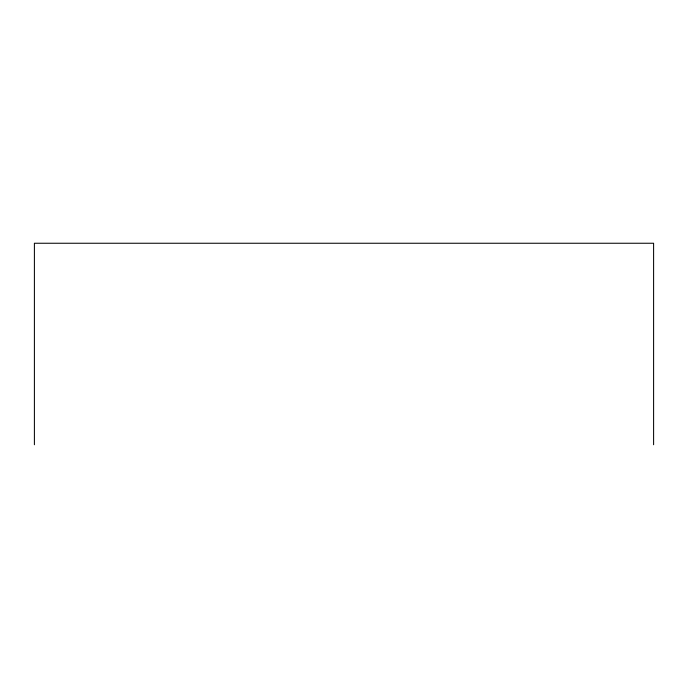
<?xml version="1.0" encoding="UTF-8"?>
<svg xmlns="http://www.w3.org/2000/svg" width="688" height="688" viewBox="0 0 688 688"><rect width="100%" height="100%" fill="white"/><g stroke="black" fill="none" stroke-linecap="round" stroke-linejoin="round"><path stroke-width="1.03" d="M653.6 444.749L653.6 243.251L34.4 243.251L34.4 444.749"/></g></svg>
